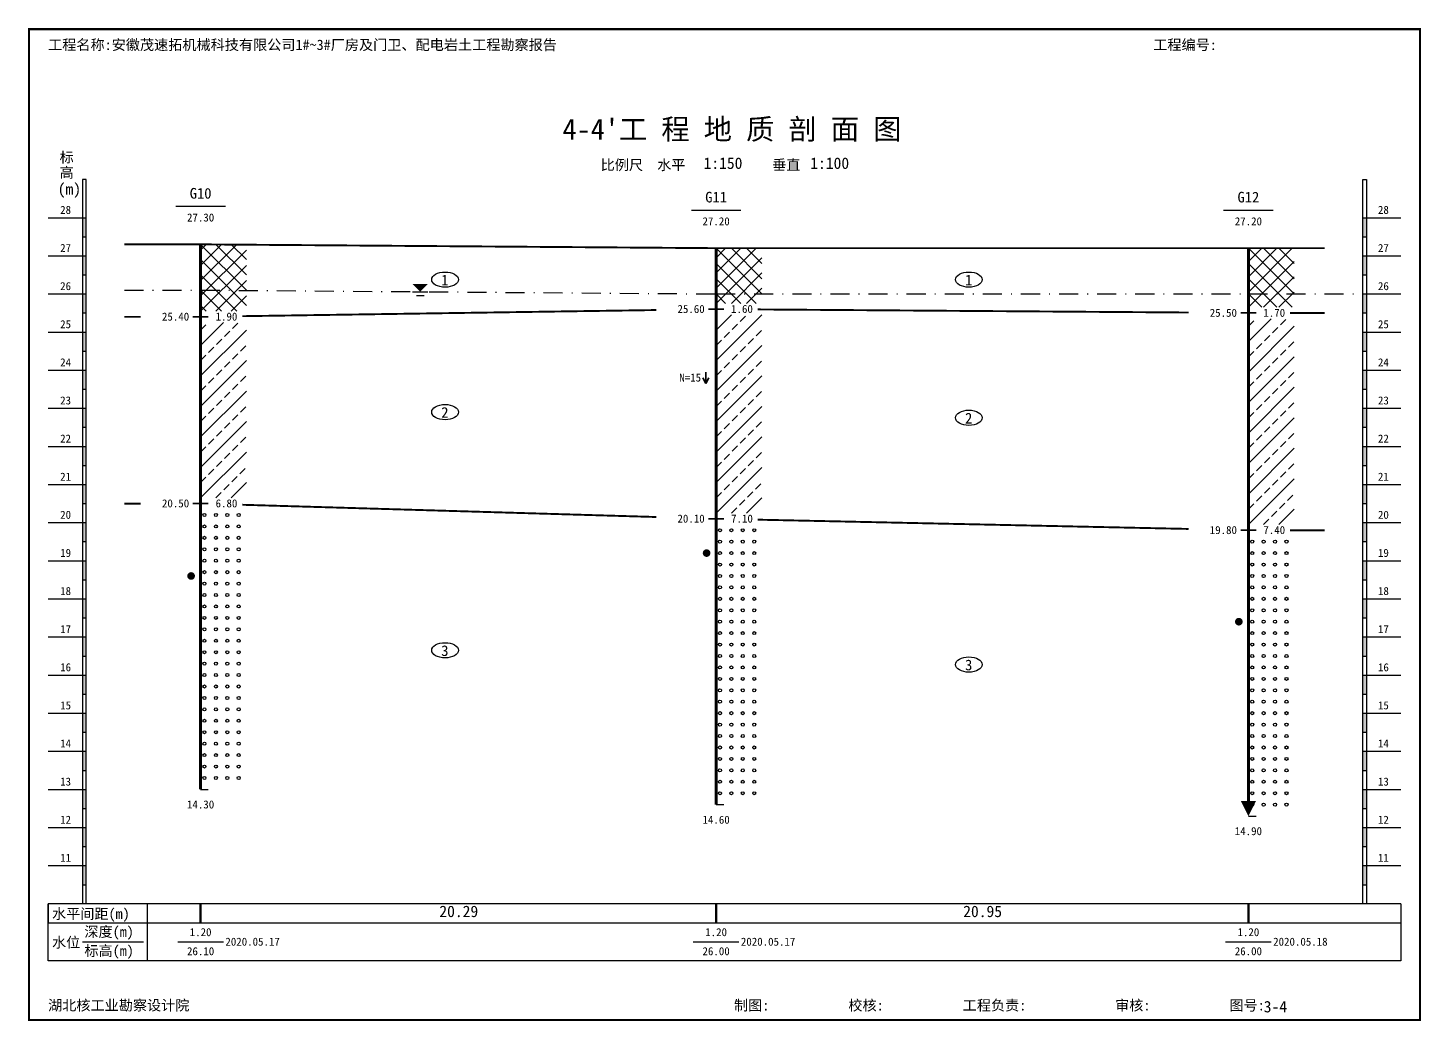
# Model space of a CAD drawing. Extents: x 2025205 to 2402328, y -557483 to 329036.
# Drawn here: x 2342283 to 2345939, y 274556 to 277162 of the extents above; entities that cross this region are included whole.
import ezdxf
from ezdxf.enums import TextEntityAlignment as Align

# ---------------------------------------------------------------- set-up
doc = ezdxf.new("R2010")
doc.units = 0
doc.header["$LTSCALE"] = 1500
doc.header["$MEASUREMENT"] = 0
for name, color, linetype in [('1', 7, 'Continuous'), ('10', 7, 'Continuous'), ('3', 4, 'Continuous')]:
    doc.layers.add(name, color=color, linetype=linetype)
doc.layers.add('2', color=7, linetype='Continuous', lineweight=35, true_color=0x555555)
doc.styles.add('黑体', font='simhei.ttf', dxfattribs={"width": 0.6})

msp = doc.modelspace()

# ---------------------------------------------------------------- linework, layer by layer
for p, q in [((2342736.4, 276499.1), (2342831.4, 276594.1)), ((2342736.4, 276539.1), (2342791.4, 276594.1)), ((2342736.4, 276579.1), (2342751.4, 276594.1)), ((2342736.4, 276594.1), (2342856.4, 276474.1)), ((2342736.4, 276459.1), (2342856.4, 276579.1)), ((2342776.4, 276594.1), (2342856.4, 276514.1)), ((2342816.4, 276594.1), (2342856.4, 276554.1)), ((2344089.1, 276479.1), (2344194.1, 276584.1)), ((2344089.1, 276519.1), (2344154.1, 276584.1)), ((2344089.1, 276559.1), (2344114.1, 276584.1)), ((2344089.1, 276584.1), (2344209.1, 276464.1)), ((2344129.1, 276584.1), (2344209.1, 276504.1)), ((2344169.1, 276584.1), (2344209.1, 276544.1)), ((2345485.8, 276469.1), (2345600.8, 276584.1)), ((2345485.8, 276509.1), (2345560.8, 276584.1)), ((2345485.8, 276549.1), (2345520.8, 276584.1)), ((2345485.8, 276584.1), (2345605.8, 276464.1)), ((2345525.8, 276584.1), (2345605.8, 276504.1)), ((2345565.8, 276584.1), (2345605.8, 276544.1)), ((2342736.4, 276554.1), (2342856.4, 276434.1)), ((2344089.1, 276439.1), (2344209.1, 276559.1)), ((2344089.1, 276544.1), (2344194.1, 276439.1)), ((2345485.8, 276429.1), (2345605.8, 276549.1)), ((2345485.8, 276544.1), (2345600.8, 276429.1)), ((2342736.4, 276419.1), (2342856.4, 276539.1)), ((2342736.4, 276514.1), (2342831.4, 276419.1)), ((2344089.1, 276504.1), (2344154.1, 276439.1)), ((2344129.1, 276439.1), (2344209.1, 276519.1)), ((2345485.8, 276504.1), (2345560.8, 276429.1)), ((2345525.8, 276429.1), (2345605.8, 276509.1)), ((2342736.4, 276474.1), (2342791.4, 276419.1)), ((2342776.4, 276419.1), (2342856.4, 276499.1)), ((2344169.1, 276439.1), (2344209.1, 276479.1)), ((2345565.8, 276429.1), (2345605.8, 276469.1)), ((2342736.4, 276434.1), (2342751.4, 276419.1)), ((2342816.4, 276419.1), (2342856.4, 276459.1)), ((2344089.1, 276464.1), (2344114.1, 276439.1)), ((2345485.8, 276464.1), (2345520.8, 276429.1)), ((2344089.1, 276289.1), (2344209.1, 276409.1)), ((2344089.1, 276369.1), (2344129.1, 276409.1)), ((2344152.1, 276392.1), (2344166.1, 276406.1)), ((2345485.8, 276339.1), (2345545.8, 276399.1)), ((2345569.8, 276383.1), (2345583.8, 276397.1)), ((2342736.4, 276329.1), (2342796.4, 276389.1)), ((2342736.4, 276369.1), (2342750.4, 276383.1)), ((2342736.4, 276249.1), (2342856.4, 276369.1)), ((2342799.4, 276352.1), (2342813.4, 276366.1)), ((2342820.4, 276373.1), (2342834.4, 276387.1)), ((2344110.1, 276350.1), (2344124.1, 276364.1)), ((2344131.1, 276371.1), (2344145.1, 276385.1)), ((2344194.1, 276354.1), (2344208.1, 276368.1)), ((2345485.8, 276379.1), (2345499.8, 276393.1)), ((2345485.8, 276259.1), (2345605.8, 276379.1)), ((2345548.8, 276362.1), (2345562.8, 276376.1)), ((2342757.4, 276310.1), (2342771.4, 276324.1)), ((2342778.4, 276331.1), (2342792.4, 276345.1)), ((2342841.4, 276314.1), (2342855.4, 276328.1)), ((2344089.1, 276329.1), (2344103.1, 276343.1)), ((2344089.1, 276209.1), (2344209.1, 276329.1)), ((2344152.1, 276312.1), (2344166.1, 276326.1)), ((2344173.1, 276333.1), (2344187.1, 276347.1)), ((2345506.8, 276320.1), (2345520.8, 276334.1)), ((2345527.8, 276341.1), (2345541.8, 276355.1)), ((2345590.8, 276324.1), (2345604.8, 276338.1)), ((2342736.4, 276289.1), (2342750.4, 276303.1)), ((2342736.4, 276169.1), (2342856.4, 276289.1)), ((2342799.4, 276272.1), (2342813.4, 276286.1)), ((2342820.4, 276293.1), (2342834.4, 276307.1)), ((2344110.1, 276270.1), (2344124.1, 276284.1)), ((2344131.1, 276291.1), (2344145.1, 276305.1)), ((2344194.1, 276274.1), (2344208.1, 276288.1)), ((2345485.8, 276299.1), (2345499.8, 276313.1)), ((2345485.8, 276179.1), (2345605.8, 276299.1)), ((2345548.8, 276282.1), (2345562.8, 276296.1)), ((2345569.8, 276303.1), (2345583.8, 276317.1)), ((2342778.4, 276251.1), (2342792.4, 276265.1)), ((2342841.4, 276234.1), (2342855.4, 276248.1)), ((2344089.1, 276249.1), (2344103.1, 276263.1)), ((2344089.1, 276129.1), (2344209.1, 276249.1)), ((2344173.1, 276253.1), (2344187.1, 276267.1)), ((2345506.8, 276240.1), (2345520.8, 276254.1)), ((2345527.8, 276261.1), (2345541.8, 276275.1)), ((2345590.8, 276244.1), (2345604.8, 276258.1)), ((2342736.4, 276209.1), (2342750.4, 276223.1)), ((2342757.4, 276230.1), (2342771.4, 276244.1)), ((2342820.4, 276213.1), (2342834.4, 276227.1)), ((2344131.1, 276211.1), (2344145.1, 276225.1)), ((2344152.1, 276232.1), (2344166.1, 276246.1)), ((2345485.8, 276219.1), (2345499.8, 276233.1)), ((2345485.8, 276099.1), (2345605.8, 276219.1)), ((2345548.8, 276202.1), (2345562.8, 276216.1)), ((2345569.8, 276223.1), (2345583.8, 276237.1)), ((2342736.4, 276089.1), (2342856.4, 276209.1)), ((2342778.4, 276171.1), (2342792.4, 276185.1)), ((2342799.4, 276192.1), (2342813.4, 276206.1)), ((2344089.1, 276169.1), (2344103.1, 276183.1)), ((2344110.1, 276190.1), (2344124.1, 276204.1)), ((2344173.1, 276173.1), (2344187.1, 276187.1)), ((2344194.1, 276194.1), (2344208.1, 276208.1)), ((2345527.8, 276181.1), (2345541.8, 276195.1)), ((2345590.8, 276164.1), (2345604.8, 276178.1)), ((2342736.4, 276129.1), (2342750.4, 276143.1)), ((2342757.4, 276150.1), (2342771.4, 276164.1)), ((2342820.4, 276133.1), (2342834.4, 276147.1)), ((2342841.4, 276154.1), (2342855.4, 276168.1)), ((2344089.1, 276049.1), (2344209.1, 276169.1)), ((2344131.1, 276131.1), (2344145.1, 276145.1)), ((2344152.1, 276152.1), (2344166.1, 276166.1)), ((2345485.8, 276139.1), (2345499.8, 276153.1)), ((2345485.8, 276019.1), (2345605.8, 276139.1)), ((2345506.8, 276160.1), (2345520.8, 276174.1)), ((2345569.8, 276143.1), (2345583.8, 276157.1)), ((2342736.4, 276009.1), (2342856.4, 276129.1)), ((2342778.4, 276091.1), (2342792.4, 276105.1)), ((2342799.4, 276112.1), (2342813.4, 276126.1)), ((2344089.1, 276089.1), (2344103.1, 276103.1)), ((2344110.1, 276110.1), (2344124.1, 276124.1)), ((2344173.1, 276093.1), (2344187.1, 276107.1)), ((2344194.1, 276114.1), (2344208.1, 276128.1)), ((2345527.8, 276101.1), (2345541.8, 276115.1)), ((2345548.8, 276122.1), (2345562.8, 276136.1)), ((2342757.4, 276070.1), (2342771.4, 276084.1)), ((2342820.4, 276053.1), (2342834.4, 276067.1)), ((2342841.4, 276074.1), (2342855.4, 276088.1)), ((2344089.1, 275969.1), (2344209.1, 276089.1)), ((2344131.1, 276051.1), (2344145.1, 276065.1)), ((2344152.1, 276072.1), (2344166.1, 276086.1)), ((2345485.8, 276059.1), (2345499.8, 276073.1)), ((2345506.8, 276080.1), (2345520.8, 276094.1)), ((2345569.8, 276063.1), (2345583.8, 276077.1)), ((2345590.8, 276084.1), (2345604.8, 276098.1)), ((2342736.4, 276049.1), (2342750.4, 276063.1)), ((2342736.4, 275929.1), (2342856.4, 276049.1)), ((2342799.4, 276032.1), (2342813.4, 276046.1)), ((2344110.1, 276030.1), (2344124.1, 276044.1)), ((2344194.1, 276034.1), (2344208.1, 276048.1)), ((2345485.8, 275939.1), (2345605.8, 276059.1)), ((2345527.8, 276021.1), (2345541.8, 276035.1)), ((2345548.8, 276042.1), (2345562.8, 276056.1)), ((2342757.4, 275990.1), (2342771.4, 276004.1)), ((2342778.4, 276011.1), (2342792.4, 276025.1)), ((2342839.4, 275992.1), (2342853.4, 276006.1)), ((2344089.1, 276009.1), (2344103.1, 276023.1)), ((2344089.1, 275889.1), (2344209.1, 276009.1)), ((2344152.1, 275992.1), (2344166.1, 276006.1)), ((2344173.1, 276013.1), (2344187.1, 276027.1)), ((2345485.8, 275979.1), (2345499.8, 275993.1)), ((2345506.8, 276000.1), (2345520.8, 276014.1)), ((2345569.8, 275983.1), (2345583.8, 275997.1)), ((2345590.8, 276004.1), (2345604.8, 276018.1)), ((2342736.4, 275969.1), (2342750.4, 275983.1)), ((2342797.4, 275950.1), (2342811.4, 275964.1)), ((2342816.4, 275929.1), (2342856.4, 275969.1)), ((2342818.4, 275971.1), (2342832.4, 275985.1)), ((2344110.1, 275950.1), (2344124.1, 275964.1)), ((2344131.1, 275971.1), (2344145.1, 275985.1)), ((2344192.1, 275952.1), (2344206.1, 275966.1)), ((2345485.8, 275859.1), (2345605.8, 275979.1)), ((2345527.8, 275941.1), (2345541.8, 275955.1)), ((2345548.8, 275962.1), (2345562.8, 275976.1)), ((2342776.4, 275929.1), (2342790.4, 275943.1)), ((2344089.1, 275929.1), (2344103.1, 275943.1)), ((2344150.1, 275910.1), (2344164.1, 275924.1)), ((2344169.1, 275889.1), (2344209.1, 275929.1)), ((2344171.1, 275931.1), (2344185.1, 275945.1)), ((2345506.8, 275920.1), (2345520.8, 275934.1)), ((2345588.8, 275922.1), (2345602.8, 275936.1)), ((2344129.1, 275889.1), (2344143.1, 275903.1)), ((2345485.8, 275899.1), (2345499.8, 275913.1)), ((2345546.8, 275880.1), (2345560.8, 275894.1)), ((2345565.8, 275859.1), (2345605.8, 275899.1)), ((2345567.8, 275901.1), (2345581.8, 275915.1)), ((2345525.8, 275859.1), (2345539.8, 275873.1))]:
    msp.add_line(p, q)
for centre in [(2342746.4, 275884.1), (2342776.4, 275884.1), (2342806.4, 275884.1), (2342836.4, 275884.1), (2342746.4, 275854.1), (2342776.4, 275854.1), (2342806.4, 275854.1), (2342836.4, 275854.1), (2344099.1, 275844.1), (2344129.1, 275844.1), (2344159.1, 275844.1), (2344189.1, 275844.1), (2342746.4, 275824.1), (2342776.4, 275824.1), (2342806.4, 275824.1), (2342836.4, 275824.1), (2344099.1, 275814.1), (2344129.1, 275814.1), (2344159.1, 275814.1), (2344189.1, 275814.1), (2345495.8, 275814.1), (2345525.8, 275814.1), (2345555.8, 275814.1), (2345585.8, 275814.1), (2342746.4, 275794.1), (2342776.4, 275794.1), (2342806.4, 275794.1), (2342836.4, 275794.1), (2344099.1, 275784.1), (2344129.1, 275784.1), (2344159.1, 275784.1), (2344189.1, 275784.1), (2345495.8, 275784.1), (2345525.8, 275784.1), (2345555.8, 275784.1), (2345585.8, 275784.1), (2342746.4, 275764.1), (2342746.4, 275734.1), (2342776.4, 275764.1), (2342776.4, 275734.1), (2342806.4, 275764.1), (2342806.4, 275734.1), (2342836.4, 275764.1), (2342836.4, 275734.1), (2344099.1, 275754.1), (2344129.1, 275754.1), (2344159.1, 275754.1), (2344189.1, 275754.1), (2345495.8, 275754.1), (2345525.8, 275754.1), (2345555.8, 275754.1), (2345585.8, 275754.1), (2342746.4, 275704.1), (2342776.4, 275704.1), (2342806.4, 275704.1), (2342836.4, 275704.1), (2344099.1, 275724.1), (2344129.1, 275724.1), (2344159.1, 275724.1), (2344189.1, 275724.1), (2345495.8, 275724.1), (2345525.8, 275724.1), (2345555.8, 275724.1), (2345585.8, 275724.1), (2342746.4, 275674.1), (2342776.4, 275674.1), (2342806.4, 275674.1), (2342836.4, 275674.1), (2344099.1, 275694.1), (2344099.1, 275664.1), (2344129.1, 275694.1), (2344129.1, 275664.1), (2344159.1, 275694.1), (2344159.1, 275664.1), (2344189.1, 275694.1), (2344189.1, 275664.1), (2345495.8, 275694.1), (2345495.8, 275664.1), (2345525.8, 275694.1), (2345525.8, 275664.1), (2345555.8, 275694.1), (2345555.8, 275664.1), (2345585.8, 275694.1), (2345585.8, 275664.1), (2342746.4, 275644.1), (2342776.4, 275644.1), (2342806.4, 275644.1), (2342836.4, 275644.1), (2344099.1, 275634.1), (2344129.1, 275634.1), (2344159.1, 275634.1), (2344189.1, 275634.1), (2345495.8, 275634.1), (2345525.8, 275634.1), (2345555.8, 275634.1), (2345585.8, 275634.1), (2342746.4, 275614.1), (2342776.4, 275614.1), (2342806.4, 275614.1), (2342836.4, 275614.1), (2344099.1, 275604.1), (2344129.1, 275604.1), (2344159.1, 275604.1), (2344189.1, 275604.1), (2345495.8, 275604.1), (2345525.8, 275604.1), (2345555.8, 275604.1), (2345585.8, 275604.1), (2342746.4, 275584.1), (2342746.4, 275554.1), (2342776.4, 275584.1), (2342776.4, 275554.1), (2342806.4, 275584.1), (2342806.4, 275554.1), (2342836.4, 275584.1), (2342836.4, 275554.1), (2344099.1, 275574.1), (2344129.1, 275574.1), (2344159.1, 275574.1), (2344189.1, 275574.1), (2345495.8, 275574.1), (2345525.8, 275574.1), (2345555.8, 275574.1), (2345585.8, 275574.1), (2342746.4, 275524.1), (2342776.4, 275524.1), (2342806.4, 275524.1), (2342836.4, 275524.1), (2344099.1, 275544.1), (2344099.1, 275514.1), (2344129.1, 275544.1), (2344129.1, 275514.1), (2344159.1, 275544.1), (2344159.1, 275514.1), (2344189.1, 275544.1), (2344189.1, 275514.1), (2345495.8, 275544.1), (2345495.8, 275514.1), (2345525.8, 275544.1), (2345525.8, 275514.1), (2345555.8, 275544.1), (2345555.8, 275514.1), (2345585.8, 275544.1), (2345585.8, 275514.1), (2342746.4, 275494.1), (2342776.4, 275494.1), (2342806.4, 275494.1), (2342836.4, 275494.1), (2344099.1, 275484.1), (2344129.1, 275484.1), (2344159.1, 275484.1), (2344189.1, 275484.1), (2345495.8, 275484.1), (2345525.8, 275484.1), (2345555.8, 275484.1), (2345585.8, 275484.1), (2342746.4, 275464.1), (2342776.4, 275464.1), (2342806.4, 275464.1), (2342836.4, 275464.1), (2344099.1, 275454.1), (2344129.1, 275454.1), (2344159.1, 275454.1), (2344189.1, 275454.1), (2345495.8, 275454.1), (2345525.8, 275454.1), (2345555.8, 275454.1), (2345585.8, 275454.1), (2342746.4, 275434.1), (2342746.4, 275404.1), (2342776.4, 275434.1), (2342776.4, 275404.1), (2342806.4, 275434.1), (2342806.4, 275404.1), (2342836.4, 275434.1), (2342836.4, 275404.1), (2344099.1, 275424.1), (2344129.1, 275424.1), (2344159.1, 275424.1), (2344189.1, 275424.1), (2345495.8, 275424.1), (2345525.8, 275424.1), (2345555.8, 275424.1), (2345585.8, 275424.1), (2342746.4, 275374.1), (2342776.4, 275374.1), (2342806.4, 275374.1), (2342836.4, 275374.1), (2344099.1, 275394.1), (2344129.1, 275394.1), (2344159.1, 275394.1), (2344189.1, 275394.1), (2345495.8, 275394.1), (2345525.8, 275394.1), (2345555.8, 275394.1), (2345585.8, 275394.1), (2342746.4, 275344.1), (2342776.4, 275344.1), (2342806.4, 275344.1), (2342836.4, 275344.1), (2344099.1, 275364.1), (2344099.1, 275334.1), (2344129.1, 275364.1), (2344129.1, 275334.1), (2344159.1, 275364.1), (2344159.1, 275334.1), (2344189.1, 275364.1), (2344189.1, 275334.1), (2345495.8, 275364.1), (2345495.8, 275334.1), (2345525.8, 275364.1), (2345525.8, 275334.1), (2345555.8, 275364.1), (2345555.8, 275334.1), (2345585.8, 275364.1), (2345585.8, 275334.1), (2342746.4, 275314.1), (2342776.4, 275314.1), (2342806.4, 275314.1), (2342836.4, 275314.1), (2344099.1, 275304.1), (2344129.1, 275304.1), (2344159.1, 275304.1), (2344189.1, 275304.1), (2345495.8, 275304.1), (2345525.8, 275304.1), (2345555.8, 275304.1), (2345585.8, 275304.1), (2342746.4, 275284.1), (2342776.4, 275284.1), (2342806.4, 275284.1), (2342836.4, 275284.1), (2344099.1, 275274.1), (2344129.1, 275274.1), (2344159.1, 275274.1), (2344189.1, 275274.1), (2345495.8, 275274.1), (2345525.8, 275274.1), (2345555.8, 275274.1), (2345585.8, 275274.1), (2342746.4, 275254.1), (2342746.4, 275224.1), (2342776.4, 275254.1), (2342776.4, 275224.1), (2342806.4, 275254.1), (2342806.4, 275224.1), (2342836.4, 275254.1), (2342836.4, 275224.1), (2344099.1, 275244.1), (2344129.1, 275244.1), (2344159.1, 275244.1), (2344189.1, 275244.1), (2345495.8, 275244.1), (2345525.8, 275244.1), (2345555.8, 275244.1), (2345585.8, 275244.1), (2342746.4, 275194.1), (2342776.4, 275194.1), (2342806.4, 275194.1), (2342836.4, 275194.1), (2344099.1, 275214.1), (2344099.1, 275184.1), (2344129.1, 275214.1), (2344129.1, 275184.1), (2344159.1, 275214.1), (2344159.1, 275184.1), (2344189.1, 275214.1), (2344189.1, 275184.1), (2345495.8, 275214.1), (2345495.8, 275184.1), (2345525.8, 275214.1), (2345525.8, 275184.1), (2345555.8, 275214.1), (2345555.8, 275184.1), (2345585.8, 275214.1), (2345585.8, 275184.1), (2344099.1, 275154.1), (2344129.1, 275154.1), (2344159.1, 275154.1), (2344189.1, 275154.1), (2345495.8, 275154.1), (2345525.8, 275154.1), (2345555.8, 275154.1), (2345585.8, 275154.1), (2345495.8, 275124.1), (2345525.8, 275124.1), (2345555.8, 275124.1), (2345585.8, 275124.1)]:
    msp.add_circle(centre, 4)
at = {"layer": '1'}
for p, q in [((2342436.4, 276764.1), (2342426.4, 276764.1)), ((2342426.4, 276764.1), (2342426.4, 274864.1)), ((2342436.4, 274864.1), (2342436.4, 276764.1)), ((2345785.8, 274864.1), (2345785.8, 276764.1)), ((2345785.8, 276764.1), (2345795.8, 276764.1)), ((2345795.8, 276764.1), (2345795.8, 274864.1)), ((2342671.4, 276694.1), (2342801.4, 276694.1)), ((2342336.4, 276664.1), (2342436.4, 276664.1)), ((2344024.1, 276684.1), (2344154.1, 276684.1)), ((2345420.8, 276684.1), (2345550.8, 276684.1)), ((2345785.8, 276664.1), (2345885.8, 276664.1)), ((2342426.4, 276614.1), (2342436.4, 276614.1)), ((2345785.8, 276614.1), (2345795.8, 276614.1)), ((2342336.4, 276564.1), (2342436.4, 276564.1)), ((2345785.8, 276564.1), (2345885.8, 276564.1)), ((2342426.4, 276514.1), (2342436.4, 276514.1)), ((2345785.8, 276514.1), (2345795.8, 276514.1)), ((2342336.4, 276464.1), (2342436.4, 276464.1)), ((2345785.8, 276464.1), (2345885.8, 276464.1)), ((2342426.4, 276414.1), (2342436.4, 276414.1)), ((2345785.8, 276414.1), (2345795.8, 276414.1)), ((2342336.4, 276364.1), (2342436.4, 276364.1)), ((2345785.8, 276364.1), (2345885.8, 276364.1)), ((2342426.4, 276314.1), (2342436.4, 276314.1)), ((2345785.8, 276314.1), (2345795.8, 276314.1)), ((2342336.4, 276264.1), (2342436.4, 276264.1)), ((2345785.8, 276264.1), (2345885.8, 276264.1)), ((2342426.4, 276214.1), (2342436.4, 276214.1)), ((2345785.8, 276214.1), (2345795.8, 276214.1)), ((2342336.4, 276164.1), (2342436.4, 276164.1)), ((2345785.8, 276164.1), (2345885.8, 276164.1)), ((2342426.4, 276114.1), (2342436.4, 276114.1)), ((2345785.8, 276114.1), (2345795.8, 276114.1)), ((2342336.4, 276064.1), (2342436.4, 276064.1)), ((2345785.8, 276064.1), (2345885.8, 276064.1)), ((2342426.4, 276014.1), (2342436.4, 276014.1)), ((2345785.8, 276014.1), (2345795.8, 276014.1)), ((2342336.4, 275964.1), (2342436.4, 275964.1)), ((2345785.8, 275964.1), (2345885.8, 275964.1)), ((2342426.4, 275914.1), (2342436.4, 275914.1)), ((2345785.8, 275914.1), (2345795.8, 275914.1)), ((2342336.4, 275864.1), (2342436.4, 275864.1)), ((2345785.8, 275864.1), (2345885.8, 275864.1)), ((2342426.4, 275814.1), (2342436.4, 275814.1)), ((2345785.8, 275814.1), (2345795.8, 275814.1)), ((2342336.4, 275764.1), (2342436.4, 275764.1)), ((2345785.8, 275764.1), (2345885.8, 275764.1)), ((2342426.4, 275714.1), (2342436.4, 275714.1)), ((2345785.8, 275714.1), (2345795.8, 275714.1)), ((2342336.4, 275664.1), (2342436.4, 275664.1)), ((2345785.8, 275664.1), (2345885.8, 275664.1)), ((2342426.4, 275614.1), (2342436.4, 275614.1)), ((2345785.8, 275614.1), (2345795.8, 275614.1)), ((2342336.4, 275564.1), (2342436.4, 275564.1)), ((2345785.8, 275564.1), (2345885.8, 275564.1)), ((2342426.4, 275514.1), (2342436.4, 275514.1)), ((2345785.8, 275514.1), (2345795.8, 275514.1)), ((2342336.4, 275464.1), (2342436.4, 275464.1)), ((2345785.8, 275464.1), (2345885.8, 275464.1)), ((2342426.4, 275414.1), (2342436.4, 275414.1)), ((2345785.8, 275414.1), (2345795.8, 275414.1)), ((2342336.4, 275364.1), (2342436.4, 275364.1)), ((2345785.8, 275364.1), (2345885.8, 275364.1)), ((2342426.4, 275314.1), (2342436.4, 275314.1)), ((2345785.8, 275314.1), (2345795.8, 275314.1)), ((2342336.4, 275264.1), (2342436.4, 275264.1)), ((2345785.8, 275264.1), (2345885.8, 275264.1)), ((2342426.4, 275214.1), (2342436.4, 275214.1)), ((2345785.8, 275214.1), (2345795.8, 275214.1)), ((2342336.4, 275164.1), (2342436.4, 275164.1)), ((2342736.4, 275164.1), (2342756.4, 275164.1)), ((2345785.8, 275164.1), (2345885.8, 275164.1)), ((2342426.4, 275114.1), (2342436.4, 275114.1)), ((2344089.1, 275124.1), (2344109.1, 275124.1)), ((2345785.8, 275114.1), (2345795.8, 275114.1)), ((2345485.8, 275094.1), (2345505.8, 275094.1)), ((2342336.4, 275064.1), (2342436.4, 275064.1)), ((2345785.8, 275064.1), (2345885.8, 275064.1)), ((2342426.4, 275014.1), (2342436.4, 275014.1)), ((2345785.8, 275014.1), (2345795.8, 275014.1)), ((2342336.4, 274964.1), (2342436.4, 274964.1)), ((2345785.8, 274964.1), (2345885.8, 274964.1)), ((2342426.4, 274914.1), (2342436.4, 274914.1)), ((2345785.8, 274914.1), (2345795.8, 274914.1)), ((2345885.8, 274864.1), (2342336.4, 274864.1)), ((2342336.4, 274864.1), (2342336.4, 274814.1)), ((2342336.4, 274714.1), (2342336.4, 274864.1)), ((2342596.4, 274864.1), (2342596.4, 274714.1)), ((2345885.8, 274864.1), (2345885.8, 274714.1)), ((2342336.4, 274814.1), (2345885.8, 274814.1)), ((2345885.8, 274814.1), (2345885.8, 274714.1)), ((2342426.4, 274764.1), (2342586.4, 274764.1)), ((2342676.4, 274764.1), (2342796.4, 274764.1)), ((2344029.1, 274764.1), (2344149.1, 274764.1)), ((2345425.8, 274764.1), (2345545.8, 274764.1)), ((2345885.8, 274714.1), (2342336.4, 274714.1))]:
    msp.add_line(p, q, dxfattribs=at)
for points, const_width in [([(2342286.1, 274559.1), (2345936.1, 274559.1), (2345936.1, 277159.1), (2342286.1, 277159.1), (2342286.1, 274559.1)], 6), ([(2342736.4, 276594.1), (2342736.4, 275164.1)], 8), ([(2344089.1, 276584.1), (2344089.1, 275124.1)], 8), ([(2345485.8, 276584.1), (2345485.8, 275134.1)], 8), ([(2342736.4, 274864.1), (2342736.4, 274814.1)], 6), ([(2344089.1, 274864.1), (2344089.1, 274814.1)], 6), ([(2345485.8, 274864.1), (2345485.8, 274814.1)], 6)]:
    msp.add_lwpolyline(points, dxfattribs=dict(at, const_width=const_width))
for points in [[(2342426.4, 276664.1), (2342436.4, 276664.1), (2342426.4, 276614.1), (2342436.4, 276614.1)], [(2345785.8, 276664.1), (2345795.8, 276664.1), (2345785.8, 276614.1), (2345795.8, 276614.1)], [(2342426.4, 276564.1), (2342436.4, 276564.1), (2342426.4, 276514.1), (2342436.4, 276514.1)], [(2345785.8, 276564.1), (2345795.8, 276564.1), (2345785.8, 276514.1), (2345795.8, 276514.1)], [(2342426.4, 276464.1), (2342436.4, 276464.1), (2342426.4, 276414.1), (2342436.4, 276414.1)], [(2345785.8, 276464.1), (2345795.8, 276464.1), (2345785.8, 276414.1), (2345795.8, 276414.1)], [(2342426.4, 276364.1), (2342436.4, 276364.1), (2342426.4, 276314.1), (2342436.4, 276314.1)], [(2345785.8, 276364.1), (2345795.8, 276364.1), (2345785.8, 276314.1), (2345795.8, 276314.1)], [(2342426.4, 276264.1), (2342436.4, 276264.1), (2342426.4, 276214.1), (2342436.4, 276214.1)], [(2345785.8, 276264.1), (2345795.8, 276264.1), (2345785.8, 276214.1), (2345795.8, 276214.1)], [(2342426.4, 276164.1), (2342436.4, 276164.1), (2342426.4, 276114.1), (2342436.4, 276114.1)], [(2345785.8, 276164.1), (2345795.8, 276164.1), (2345785.8, 276114.1), (2345795.8, 276114.1)], [(2342426.4, 276064.1), (2342436.4, 276064.1), (2342426.4, 276014.1), (2342436.4, 276014.1)], [(2345785.8, 276064.1), (2345795.8, 276064.1), (2345785.8, 276014.1), (2345795.8, 276014.1)], [(2342426.4, 275964.1), (2342436.4, 275964.1), (2342426.4, 275914.1), (2342436.4, 275914.1)], [(2345785.8, 275964.1), (2345795.8, 275964.1), (2345785.8, 275914.1), (2345795.8, 275914.1)], [(2342426.4, 275864.1), (2342436.4, 275864.1), (2342426.4, 275814.1), (2342436.4, 275814.1)], [(2345785.8, 275864.1), (2345795.8, 275864.1), (2345785.8, 275814.1), (2345795.8, 275814.1)], [(2342426.4, 275764.1), (2342436.4, 275764.1), (2342426.4, 275714.1), (2342436.4, 275714.1)], [(2345785.8, 275764.1), (2345795.8, 275764.1), (2345785.8, 275714.1), (2345795.8, 275714.1)], [(2342426.4, 275664.1), (2342436.4, 275664.1), (2342426.4, 275614.1), (2342436.4, 275614.1)], [(2345785.8, 275664.1), (2345795.8, 275664.1), (2345785.8, 275614.1), (2345795.8, 275614.1)], [(2342426.4, 275564.1), (2342436.4, 275564.1), (2342426.4, 275514.1), (2342436.4, 275514.1)], [(2345785.8, 275564.1), (2345795.8, 275564.1), (2345785.8, 275514.1), (2345795.8, 275514.1)], [(2342426.4, 275464.1), (2342436.4, 275464.1), (2342426.4, 275414.1), (2342436.4, 275414.1)], [(2345785.8, 275464.1), (2345795.8, 275464.1), (2345785.8, 275414.1), (2345795.8, 275414.1)], [(2342426.4, 275364.1), (2342436.4, 275364.1), (2342426.4, 275314.1), (2342436.4, 275314.1)], [(2345785.8, 275364.1), (2345795.8, 275364.1), (2345785.8, 275314.1), (2345795.8, 275314.1)], [(2342426.4, 275264.1), (2342436.4, 275264.1), (2342426.4, 275214.1), (2342436.4, 275214.1)], [(2345785.8, 275264.1), (2345795.8, 275264.1), (2345785.8, 275214.1), (2345795.8, 275214.1)], [(2342426.4, 275164.1), (2342436.4, 275164.1), (2342426.4, 275114.1), (2342436.4, 275114.1)], [(2345785.8, 275164.1), (2345795.8, 275164.1), (2345785.8, 275114.1), (2345795.8, 275114.1)], [(2345465.8, 275134.1), (2345505.8, 275134.1), (2345485.8, 275094.1)], [(2342426.4, 275064.1), (2342436.4, 275064.1), (2342426.4, 275014.1), (2342436.4, 275014.1)], [(2345785.8, 275064.1), (2345795.8, 275064.1), (2345785.8, 275014.1), (2345795.8, 275014.1)], [(2342426.4, 274964.1), (2342436.4, 274964.1), (2342426.4, 274914.1), (2342436.4, 274914.1)], [(2345785.8, 274964.1), (2345795.8, 274964.1), (2345785.8, 274914.1), (2345795.8, 274914.1)]]:
    msp.add_solid(points, dxfattribs=at)
at = {"layer": '10'}
for p, q in [((2342536.4, 276474.1), (2342586.4, 276474.1)), ((2342610.4, 276474.1), (2342612.4, 276474.1)), ((2342636.4, 276474.1), (2342686.4, 276474.1)), ((2342710.4, 276474.1), (2342712.4, 276474.1)), ((2342736.4, 276474.1), (2342786.4, 276474.1)), ((2342736.4, 276474.1), (2342786.4, 276473.8)), ((2342810.4, 276474.1), (2342812.4, 276474.1)), ((2342810.4, 276473.6), (2342812.4, 276473.6)), ((2342836.4, 276473.4), (2342886.4, 276473)), ((2342910.4, 276472.8), (2342912.4, 276472.8)), ((2342936.4, 276472.7), (2342986.4, 276472.3)), ((2343010.4, 276472.1), (2343012.4, 276472.1)), ((2343036.4, 276471.9), (2343086.4, 276471.5)), ((2343110.4, 276471.4), (2343112.4, 276471.4)), ((2343136.4, 276471.2), (2343186.4, 276470.8)), ((2343210.4, 276470.6), (2343212.4, 276470.6)), ((2343236.4, 276470.4), (2343286.4, 276470.1)), ((2343292.8, 276469.9), (2343332.8, 276469.9)), ((2343310.4, 276469.9), (2343312.4, 276469.9)), ((2343336.4, 276469.7), (2343386.4, 276469.3)), ((2343410.4, 276469.2), (2343412.4, 276469.2)), ((2343436.4, 276469), (2343486.4, 276468.6)), ((2343510.4, 276468.4), (2343512.4, 276468.4)), ((2343536.4, 276468.2), (2343586.4, 276467.8)), ((2343610.4, 276467.7), (2343612.4, 276467.7)), ((2343636.4, 276467.5), (2343686.4, 276467.1)), ((2343710.4, 276466.9), (2343712.4, 276466.9)), ((2343736.4, 276466.7), (2343786.4, 276466.4)), ((2343302.8, 276459.9), (2343322.8, 276459.9)), ((2343810.4, 276466.2), (2343812.4, 276466.2)), ((2343836.4, 276466), (2343886.4, 276465.6)), ((2343910.4, 276465.5), (2343912.4, 276465.5)), ((2343936.4, 276465.3), (2343986.4, 276464.9)), ((2344010.4, 276464.7), (2344012.4, 276464.7)), ((2344036.4, 276464.5), (2344086.4, 276464.2)), ((2344089.1, 276464.1), (2344139.1, 276464.1)), ((2344110.4, 276464), (2344112.4, 276464)), ((2344163.1, 276464.1), (2344165.1, 276464.1)), ((2344189.1, 276464.1), (2344239.1, 276464.1)), ((2344263.1, 276464.1), (2344265.1, 276464.1)), ((2344289.1, 276464.1), (2344339.1, 276464.1)), ((2344363.1, 276464.1), (2344365.1, 276464.1)), ((2344389.1, 276464.1), (2344439.1, 276464.1)), ((2344463.1, 276464.1), (2344465.1, 276464.1)), ((2344489.1, 276464.1), (2344539.1, 276464.1)), ((2344563.1, 276464.1), (2344565.1, 276464.1)), ((2344589.1, 276464.1), (2344639.1, 276464.1)), ((2344663.1, 276464.1), (2344665.1, 276464.1)), ((2344689.1, 276464.1), (2344739.1, 276464.1)), ((2344763.1, 276464.1), (2344765.1, 276464.1)), ((2344789.1, 276464.1), (2344839.1, 276464.1)), ((2344863.1, 276464.1), (2344865.1, 276464.1)), ((2344889.1, 276464.1), (2344939.1, 276464.1)), ((2344963.1, 276464.1), (2344965.1, 276464.1)), ((2344989.1, 276464.1), (2345039.1, 276464.1)), ((2345063.1, 276464.1), (2345065.1, 276464.1)), ((2345089.1, 276464.1), (2345139.1, 276464.1)), ((2345163.1, 276464.1), (2345165.1, 276464.1)), ((2345189.1, 276464.1), (2345239.1, 276464.1)), ((2345263.1, 276464.1), (2345265.1, 276464.1)), ((2345289.1, 276464.1), (2345339.1, 276464.1)), ((2345363.1, 276464.1), (2345365.1, 276464.1)), ((2345389.1, 276464.1), (2345439.1, 276464.1)), ((2345463.1, 276464.1), (2345465.1, 276464.1)), ((2345485.8, 276464.1), (2345535.8, 276464.1)), ((2345559.8, 276464.1), (2345561.8, 276464.1)), ((2345585.8, 276464.1), (2345635.8, 276464.1)), ((2345659.8, 276464.1), (2345661.8, 276464.1)), ((2345685.8, 276464.1), (2345735.8, 276464.1)), ((2345759.8, 276464.1), (2345761.8, 276464.1))]:
    msp.add_line(p, q, dxfattribs=at)
msp.add_solid([(2343292.8, 276489.9), (2343332.8, 276489.9), (2343312.8, 276469.9)], dxfattribs=at)
at = {"layer": '2'}
for p, q in [((2342716.4, 276404.1), (2342756.4, 276404.1)), ((2344069.1, 276424.1), (2344109.1, 276424.1)), ((2345465.8, 276414.1), (2345505.8, 276414.1)), ((2344062.1, 276259.1), (2344062.1, 276229.1)), ((2344054.6, 276244.1), (2344062.1, 276229.1)), ((2344062.1, 276229.1), (2344069.6, 276244.1)), ((2342716.4, 275914.1), (2342756.4, 275914.1)), ((2344069.1, 275874.1), (2344109.1, 275874.1)), ((2345465.8, 275844.1), (2345505.8, 275844.1))]:
    msp.add_line(p, q, dxfattribs=at)
at = {"layer": '2', "const_width": 9.95}
for points in [[(2344059.1, 275784.1, 1), (2344069.1, 275784.1, 1)], [(2342706.4, 275724.1, 1), (2342716.5, 275724.1, 1)], [(2345455.7, 275604.1, 1), (2345465.8, 275604.1, 1)]]:
    msp.add_lwpolyline(points, format="xyb", close=True, dxfattribs=at)
at = {"layer": '3', "const_width": 5}
for points in [[(2342536.4, 276594.1), (2342736.4, 276594.1)], [(2342736.4, 276594.1), (2344089.1, 276584.1)], [(2344089.1, 276584.1), (2345485.8, 276584.1)], [(2345485.8, 276584.1), (2345685.8, 276584.1)], [(2342536.4, 276404.1), (2342579.3, 276404.1)], [(2342845.7, 276405.7), (2343932, 276421.8)], [(2344198.3, 276423.4), (2345328.7, 276415.3)], [(2345595, 276414.1), (2345685.8, 276414.1)], [(2342536.4, 275914.1), (2342579.3, 275914.1)], [(2342845.7, 275910.9), (2343932, 275878.8)], [(2344198.3, 275871.8), (2345328.7, 275847.5)], [(2345595, 275844.1), (2345685.8, 275844.1)]]:
    msp.add_lwpolyline(points, dxfattribs=at)
at = {"layer": '3'}
for centre in [(2343377.8, 276501.6), (2344752.4, 276501.6), (2343377.8, 276154.1), (2344752.4, 276139.1), (2343377.8, 275529.1), (2344752.4, 275491.6)]:
    msp.add_ellipse(centre, major_axis=(35, 0), ratio=0.571429, dxfattribs=at)

# ---------------------------------------------------------------- texts
at = {"layer": '1', "style": '黑体'}
for s, height, p in [('工程名称:安徽茂速拓机械科技有限公司1#~3#厂房及门卫、配电岩土工程勘察报告', 27.2, (2342336.1, 277104.1)), ('工程编号:', 27.2, (2345236.1, 277104.1)), ("4-4'工 程 地 质 剖 面 图", 54.4, (2343686.1, 276869.1)), ('标', 27.2, (2342366.4, 276809.1)), ('高', 27.2, (2342366.4, 276769.1)), ('比例尺  水平', 27.2, (2343786.1, 276789.1)), ('1:150', 30, (2344056.1, 276792.1)), ('垂直', 27.2, (2344236.1, 276789.1)), ('1:100', 30, (2344336.1, 276792.1)), ('(m)', 30, (2342361.4, 276724.1)), ('28', 21, (2345825.8, 276674.1)), ('27', 21, (2345825.8, 276574.1)), ('26', 21, (2345825.8, 276474.1)), ('25', 21, (2345825.8, 276374.1)), ('24', 21, (2345825.8, 276274.1)), ('23', 21, (2345825.8, 276174.1)), ('22', 21, (2345825.8, 276074.1)), ('21', 21, (2345825.8, 275974.1)), ('20', 21, (2345825.8, 275874.1)), ('19', 21, (2345825.8, 275774.1)), ('18', 21, (2345825.8, 275674.1)), ('17', 21, (2345825.8, 275574.1)), ('16', 21, (2345825.8, 275474.1)), ('15', 21, (2345825.8, 275374.1)), ('14', 21, (2345825.8, 275274.1)), ('13', 21, (2345825.8, 275174.1)), ('12', 21, (2345825.8, 275074.1)), ('11', 21, (2345825.8, 274974.1)), ('20.29', 30, (2343362.8, 274829.1)), ('20.95', 30, (2344737.4, 274829.1)), ('水平间距(m)', 27.2, (2342346.4, 274824.1)), ('深度(m)', 27.2, (2342431.4, 274777.1)), ('水位', 27.2, (2342346.4, 274749.1)), ('标高(m)', 27.2, (2342431.4, 274727.1)), ('2020.05.17', 21, (2342801.4, 274754.1)), ('2020.05.17', 21, (2344154.1, 274754.1)), ('2020.05.18', 21, (2345550.8, 274754.1)), ('湖北核工业勘察设计院', 27.2, (2342336.1, 274584.1)), ('制图:', 27.2, (2344136.1, 274584.1)), ('校核:', 27.2, (2344436.1, 274584.1)), ('工程负责:', 27.2, (2344736.1, 274584.1)), ('审核:', 27.2, (2345136.1, 274584.1)), ('图号:', 27.2, (2345436.1, 274584.1)), ('3-4', 30, (2345526.1, 274579.1))]:
    msp.add_text(s, height=height, dxfattribs=at).set_placement(p)
for s, height, p in [('G10', 28, (2342736.4, 276714.1)), ('G11', 28, (2344089.1, 276704.1)), ('G12', 28, (2345485.8, 276704.1)), ('27.30', 21, (2342736.4, 276654.1)), ('27.20', 21, (2344089.1, 276644.1)), ('27.20', 21, (2345485.8, 276644.1)), ('14.30', 21, (2342736.4, 275114.1)), ('14.60', 21, (2344089.1, 275074.1)), ('14.90', 21, (2345485.8, 275044.1)), ('1.20', 21, (2342736.4, 274779.1)), ('1.20', 21, (2344089.1, 274779.1)), ('1.20', 21, (2345485.8, 274779.1)), ('26.10', 21, (2342736.4, 274729.1)), ('26.00', 21, (2344089.1, 274729.1)), ('26.00', 21, (2345485.8, 274729.1))]:
    msp.add_text(s, height=height, dxfattribs=at).set_placement(p, align=Align.CENTER)
for s, p in [('28', (2342396.4, 276674.1)), ('27', (2342396.4, 276574.1)), ('26', (2342396.4, 276474.1)), ('25', (2342396.4, 276374.1)), ('24', (2342396.4, 276274.1)), ('23', (2342396.4, 276174.1)), ('22', (2342396.4, 276074.1)), ('21', (2342396.4, 275974.1)), ('20', (2342396.4, 275874.1)), ('19', (2342396.4, 275774.1)), ('18', (2342396.4, 275674.1)), ('17', (2342396.4, 275574.1)), ('16', (2342396.4, 275474.1)), ('15', (2342396.4, 275374.1)), ('14', (2342396.4, 275274.1)), ('13', (2342396.4, 275174.1)), ('12', (2342396.4, 275074.1)), ('11', (2342396.4, 274974.1))]:
    msp.add_text(s, height=21, dxfattribs=at).set_placement(p, align=Align.RIGHT)
at = {"layer": '2', "style": '黑体'}
for s, p in [('25.60', (2344059.1, 276414.1)), ('25.40', (2342706.4, 276394.1)), ('25.50', (2345455.8, 276404.1)), ('N=15', (2344049.6, 276234.1)), ('20.50', (2342706.4, 275904.1)), ('20.10', (2344059.1, 275864.1)), ('19.80', (2345455.8, 275834.1))]:
    msp.add_text(s, height=21, dxfattribs=at).set_placement(p, align=Align.RIGHT)
for s, p in [(' 1.60', (2344114.1, 276414.1)), (' 1.90', (2342761.4, 276394.1)), (' 1.70', (2345510.8, 276404.1)), (' 6.80', (2342761.4, 275904.1)), (' 7.10', (2344114.1, 275864.1)), (' 7.40', (2345510.8, 275834.1))]:
    msp.add_text(s, height=21, dxfattribs=at).set_placement(p)
at = {"layer": '3', "style": '黑体'}
for s, p in [('1', (2343367.8, 276486.6)), ('1', (2344742.4, 276486.6)), ('2', (2343367.8, 276139.1)), ('2', (2344742.4, 276124.1)), ('3', (2343367.8, 275514.1)), ('3', (2344742.4, 275476.6))]:
    msp.add_text(s, height=28, dxfattribs=at).set_placement(p)

doc.saveas('drawing.dxf')
